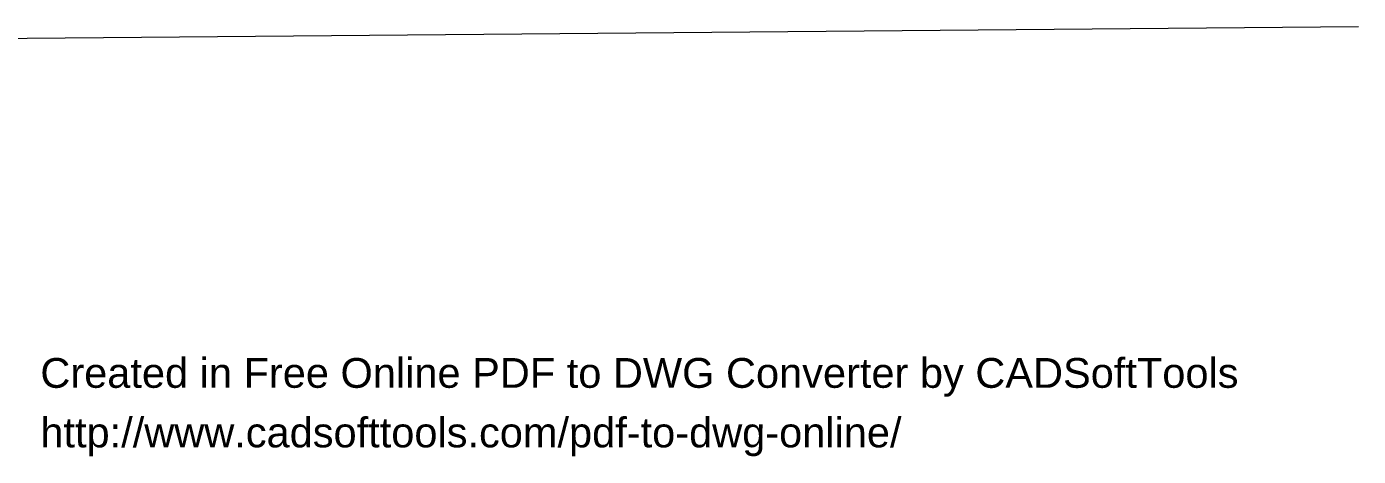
# Paper-space layout 'Layout1' of a CAD drawing. Header units: millimetres. Extents: x 25 to 207, y 70 to 253.
# Drawn here: x 146.3 to 207, y 72 to 91.5 of the extents above; entities that cross this region are included whole.
import ezdxf

# ---------------------------------------------------------------- set-up
doc = ezdxf.new("R2010")
doc.units = ezdxf.units.MM
doc.header["$MEASUREMENT"] = 0
doc.layers.get('0').update_dxf_attribs({"linetype": 'CONTINUOUS'})
doc.layers.add('13AB700', color=7, linetype='CONTINUOUS')
doc.styles.add('13AB7D8', font='Arial.ttf')

# ---------------------------------------------------------------- blocks, each defined once
blk = doc.blocks.new('2DE1B80')
at = {"layer": '13AB700', "color": 0, "true_color": 0x000001, "style": '13AB7D8'}
for s, p in [('Created in Free Online PDF to DWG Converter by CADSoftTools', (0, 0)), ('http://www.cadsofttools.com/pdf-to-dwg-online/', (0, -2))]:
    blk.add_text(s, height=1, dxfattribs=at).set_placement(p)

psp = doc.layouts.get("Layout1")

# ---------------------------------------------------------------- linework, layer by layer
at = {"color": 0, "linetype": 'Continuous', "lineweight": 15, "true_color": 0xbdd7ee}
psp.add_lwpolyline([(25.027, 89.928), (206.968, 91.517), (206.968, 91.517)], dxfattribs=at)

# ---------------------------------------------------------------- block references
at = {"layer": '13AB700', "color": 0, "true_color": 0x000000, "xscale": 1.354722657320626, "yscale": 1.354722657320626, "zscale": 1.354722657320626}
psp.add_blockref('2DE1B80', (146.927, 75.082), dxfattribs=at)

doc.saveas('drawing.dxf')
